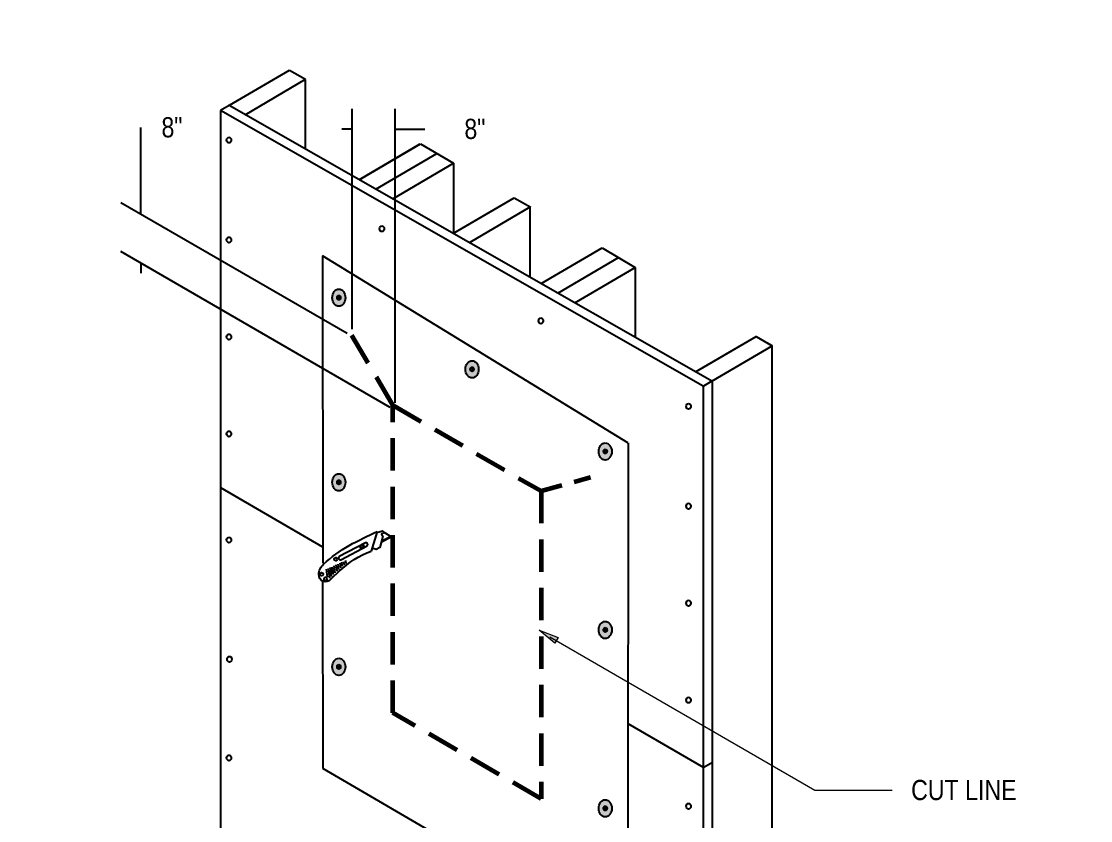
# Model space of a CAD drawing. Header units: inches. Extents: x -24 to 76, y -57 to 19.
# Drawn here: x -7.99 to 0.28, y -2.42 to 3.76 of the extents above; entities that cross this region are included whole.
import ezdxf

# ---------------------------------------------------------------- set-up
doc = ezdxf.new("R2010")
doc.units = ezdxf.units.IN
doc.header["$MEASUREMENT"] = 0
for name, pattern in [('AI-Linetype-13', [1.25, 0.625, -0.125, 0.125, -0.125, 0.125, -0.125]), ('AI-Linetype-14', [1.25, 0.625, -0.125, 0.125, -0.125, 0.125, -0.125]), ('AI-Linetype-15', [0.375, 0.25, -0.125]), ('AI-Linetype-16', [0.25, 0.166667, -0.083333]), ('AI-Linetype-17', [0.375, 0.25, -0.125]), ('AI-Linetype-5', [1.25, 0.625, -0.125, 0.125, -0.125, 0.125, -0.125]), ('AI-Linetype-6', [1.25, 0.625, -0.125, 0.125, -0.125, 0.125, -0.125])]:
    doc.linetypes.add(name, pattern=pattern)
for name, color, linetype, lineweight in [('.ATI-TEXT', 7, 'Continuous', 0), ('G-ANNO-TTLB', 7, 'Continuous', 0), ('TYVEK', 7, 'Continuous', 0), ('WALL SCRATCH', 7, 'Continuous', 0)]:
    doc.layers.add(name, color=color, linetype=linetype, lineweight=lineweight)

# ---------------------------------------------------------------- blocks, each defined once
blk = doc.blocks.new('Block_28')
at = {"layer": 'WALL SCRATCH', "true_color": 0x003b71, "transparency": 33554687}
h = blk.add_hatch(color=156, dxfattribs=at)
h.dxf.hatch_style = 2
edge = h.paths.add_edge_path()
edge.add_ellipse((-5.5394, 0.1997), major_axis=(0, 0.0664), ratio=0.766948, start_angle=0, end_angle=360)
at = {"layer": 'WALL SCRATCH', "color": 18, "lineweight": 25, "true_color": 0x080808}
for p, q in [((-5.553, 0.2001), (-5.5259, 0.2001)), ((-5.5394, 0.2172), (-5.5394, 0.183))]:
    blk.add_line(p, q, dxfattribs=at)
at = {"layer": 'WALL SCRATCH', "color": 8, "lineweight": 25, "true_color": 0x808080}
blk.add_lwpolyline([(-5.5466, 0.2611)], dxfattribs=at)
at = {"layer": 'WALL SCRATCH', "color": 18, "lineweight": 25, "true_color": 0x000000}
blk.add_ellipse((-5.5394, 0.1997), major_axis=(0, 0.0664), ratio=0.766948, dxfattribs=at)
at = {"layer": 'WALL SCRATCH', "color": 18, "lineweight": 25, "true_color": 0x080808}
blk.add_ellipse((-5.5394, 0.2001), major_axis=(0, 0.0171), ratio=0.788846, dxfattribs=at)
blk = doc.blocks.new('Block_29')
at = {"layer": 'WALL SCRATCH', "true_color": 0x003b71, "transparency": 33554687}
h = blk.add_hatch(color=156, dxfattribs=at)
h.dxf.hatch_style = 2
edge = h.paths.add_edge_path()
edge.add_ellipse((-5.5394, 1.6271), major_axis=(0, 0.0664), ratio=0.766948, start_angle=0, end_angle=360)
at = {"layer": 'WALL SCRATCH', "color": 18, "lineweight": 25, "true_color": 0x080808}
blk.add_line((-5.5394, 1.6447), (-5.5394, 1.6104), dxfattribs=at)
at = {"layer": 'WALL SCRATCH', "color": 18, "lineweight": 25, "true_color": 0x000000}
blk.add_ellipse((-5.5394, 1.6271), major_axis=(0, 0.0664), ratio=0.766948, dxfattribs=at)
at = {"layer": 'WALL SCRATCH', "color": 18, "lineweight": 25, "true_color": 0x080808}
blk.add_ellipse((-5.5394, 1.6275), major_axis=(0, 0.0171), ratio=0.788846, dxfattribs=at)
blk = doc.blocks.new('Block_30')
at = {"layer": 'WALL SCRATCH', "true_color": 0x003b71, "transparency": 33554687}
h = blk.add_hatch(color=156, dxfattribs=at)
h.dxf.hatch_style = 2
edge = h.paths.add_edge_path()
edge.add_ellipse((-5.5394, -1.2277), major_axis=(0, 0.0664), ratio=0.766948, start_angle=0, end_angle=360)
at = {"layer": 'WALL SCRATCH', "color": 18, "lineweight": 25, "true_color": 0x080808}
for p, q in [((-5.553, -1.2273), (-5.5259, -1.2273)), ((-5.5394, -1.2102), (-5.5394, -1.2444))]:
    blk.add_line(p, q, dxfattribs=at)
at = {"layer": 'WALL SCRATCH', "color": 8, "lineweight": 25, "true_color": 0x808080}
blk.add_lwpolyline([(-5.5466, -1.2987)], dxfattribs=at)
at = {"layer": 'WALL SCRATCH', "color": 18, "lineweight": 25, "true_color": 0x000000}
blk.add_ellipse((-5.5394, -1.2277), major_axis=(0, 0.0664), ratio=0.766948, dxfattribs=at)
at = {"layer": 'WALL SCRATCH', "color": 18, "lineweight": 25, "true_color": 0x080808}
blk.add_ellipse((-5.5394, -1.2273), major_axis=(0, 0.0171), ratio=0.788846, dxfattribs=at)
blk = doc.blocks.new('Block_27')
at = {"layer": 'WALL SCRATCH'}
for name in ['Block_29', 'Block_28', 'Block_30']:
    blk.add_blockref(name, (0, 0), dxfattribs=at)
blk = doc.blocks.new('Block_32')
at = {"layer": 'WALL SCRATCH', "true_color": 0x003b71, "transparency": 33554687}
h = blk.add_hatch(color=156, dxfattribs=at)
h.dxf.hatch_style = 2
edge = h.paths.add_edge_path()
edge.add_ellipse((-3.4786, -0.9421), major_axis=(0, 0.0664), ratio=0.766948, start_angle=0, end_angle=360)
at = {"layer": 'WALL SCRATCH', "color": 18, "lineweight": 25, "true_color": 0x080808}
for p, q in [((-3.4921, -0.9417), (-3.4651, -0.9417)), ((-3.4786, -0.9245), (-3.4786, -0.9588))]:
    blk.add_line(p, q, dxfattribs=at)
at = {"layer": 'WALL SCRATCH', "color": 8, "lineweight": 25, "true_color": 0x808080}
blk.add_lwpolyline([(-3.4857, -0.8807)], dxfattribs=at)
at = {"layer": 'WALL SCRATCH', "color": 18, "lineweight": 25, "true_color": 0x000000}
blk.add_ellipse((-3.4786, -0.9421), major_axis=(0, 0.0664), ratio=0.766948, dxfattribs=at)
at = {"layer": 'WALL SCRATCH', "color": 18, "lineweight": 25, "true_color": 0x080808}
blk.add_ellipse((-3.4786, -0.9417), major_axis=(0, 0.0171), ratio=0.788846, dxfattribs=at)
blk = doc.blocks.new('Block_33')
at = {"layer": 'WALL SCRATCH', "true_color": 0x003b71, "transparency": 33554687}
h = blk.add_hatch(color=156, dxfattribs=at)
h.dxf.hatch_style = 2
edge = h.paths.add_edge_path()
edge.add_ellipse((-3.4786, 0.438), major_axis=(0, 0.0664), ratio=0.766948, start_angle=0, end_angle=360)
at = {"layer": 'WALL SCRATCH', "color": 18, "lineweight": 25, "true_color": 0x080808}
blk.add_line((-3.4786, 0.4556), (-3.4786, 0.4213), dxfattribs=at)
at = {"layer": 'WALL SCRATCH', "color": 18, "lineweight": 25, "true_color": 0x000000}
blk.add_ellipse((-3.4786, 0.438), major_axis=(0, 0.0664), ratio=0.766948, dxfattribs=at)
at = {"layer": 'WALL SCRATCH', "color": 18, "lineweight": 25, "true_color": 0x080808}
blk.add_ellipse((-3.4786, 0.4385), major_axis=(0, 0.0171), ratio=0.788846, dxfattribs=at)
blk = doc.blocks.new('Block_34')
at = {"layer": 'WALL SCRATCH', "true_color": 0x003b71, "transparency": 33554687}
h = blk.add_hatch(color=156, dxfattribs=at)
h.dxf.hatch_style = 2
edge = h.paths.add_edge_path()
edge.add_ellipse((-3.4786, -2.3222), major_axis=(0, 0.0664), ratio=0.766948, start_angle=0, end_angle=360)
at = {"layer": 'WALL SCRATCH', "color": 18, "lineweight": 25, "true_color": 0x080808}
for p, q in [((-3.4786, -2.3046), (-3.4786, -2.3389)), ((-3.4921, -2.3218), (-3.4651, -2.3218))]:
    blk.add_line(p, q, dxfattribs=at)
at = {"layer": 'WALL SCRATCH', "color": 8, "lineweight": 25, "true_color": 0x808080}
blk.add_lwpolyline([(-3.4857, -2.3932)], dxfattribs=at)
at = {"layer": 'WALL SCRATCH', "color": 18, "lineweight": 25, "true_color": 0x000000}
blk.add_ellipse((-3.4786, -2.3222), major_axis=(0, 0.0664), ratio=0.766948, dxfattribs=at)
at = {"layer": 'WALL SCRATCH', "color": 18, "lineweight": 25, "true_color": 0x080808}
blk.add_ellipse((-3.4786, -2.3218), major_axis=(0, 0.0171), ratio=0.788846, dxfattribs=at)
blk = doc.blocks.new('Block_31')
at = {"layer": 'WALL SCRATCH'}
for name in ['Block_33', 'Block_32', 'Block_34']:
    blk.add_blockref(name, (0, 0), dxfattribs=at)
blk = doc.blocks.new('Block_35')
at = {"layer": 'WALL SCRATCH', "true_color": 0x003b71, "transparency": 33554687}
h = blk.add_hatch(color=156, dxfattribs=at)
h.dxf.hatch_style = 2
edge = h.paths.add_edge_path()
edge.add_ellipse((-4.509, 1.0737), major_axis=(0, 0.0664), ratio=0.766948, start_angle=0, end_angle=360)
at = {"layer": 'WALL SCRATCH', "color": 18, "lineweight": 25, "true_color": 0x080808}
blk.add_line((-4.509, 1.0913), (-4.509, 1.057), dxfattribs=at)
at = {"layer": 'WALL SCRATCH', "color": 18, "lineweight": 25, "true_color": 0x000000}
blk.add_ellipse((-4.509, 1.0737), major_axis=(0, 0.0664), ratio=0.766948, dxfattribs=at)
at = {"layer": 'WALL SCRATCH', "color": 18, "lineweight": 25, "true_color": 0x080808}
blk.add_ellipse((-4.509, 1.0741), major_axis=(0, 0.0171), ratio=0.788846, dxfattribs=at)
blk = doc.blocks.new('Block_26')
at = {"layer": 'WALL SCRATCH'}
for name in ['Block_27', 'Block_35', 'Block_31']:
    blk.add_blockref(name, (0, 0), dxfattribs=at)
blk = doc.blocks.new('Block_565')
at = {"layer": '.ATI-TEXT', "true_color": 0x000000, "transparency": 33554687}
h = blk.add_hatch(color=18, dxfattribs=at)
h.dxf.hatch_style = 2
h.paths.add_polyline_path([(-3.8689, -1.0453), (-3.9911, -0.9445), (-3.8428, -1.0003)])
at = {"layer": '.ATI-TEXT', "color": 18, "lineweight": 0, "true_color": 0x000000}
for p, q in [((-3.9076, -0.9949), (-1.8586, -2.1809)), ((-1.8586, -2.1809), (-1.2606, -2.1809))]:
    blk.add_line(p, q, dxfattribs=at)
at = {"layer": '.ATI-TEXT'}
blk.add_lwpolyline([(-3.8689, -1.0453), (-3.9911, -0.9445), (-3.8428, -1.0003), (-3.8428, -1.0003)], close=True, dxfattribs=at)
at = {"layer": '.ATI-TEXT', "insert": (-1.1129, -2.2605), "char_height": 0.2, "attachment_point": 7}
blk.add_mtext('\\C18;\\c0;\\FArial Narrow|b0|i0|c1;\\H0.156250;\\W1.000000;CUT LINE', dxfattribs=at)

msp = doc.modelspace()

# ---------------------------------------------------------------- hatches: boundary and pattern name
at = {"layer": 'G-ANNO-TTLB', "true_color": 0xff00ff, "transparency": 33554687}
h = msp.add_hatch(color=6, dxfattribs=at)
edge = h.paths.add_edge_path()
edge.add_spline(control_points=[(19.9156, -15.0652), (19.9156, -15.0652), (-20.7721, -15.0652), (-20.7721, -15.0652), (-20.7721, -15.0652), (-20.7721, 19.0598), (-20.7721, 19.0598), (-20.7721, 19.0598), (19.9156, 19.0598), (19.9156, 19.0598), (19.9156, 19.0598), (19.9156, -15.0652), (19.9156, -15.0652)], knot_values=[0, 0, 0, 0, 1, 1, 1, 2, 2, 2, 3, 3, 3, 4, 4, 4, 4], degree=3, periodic=0)
edge = h.paths.add_edge_path()
edge.add_spline(control_points=[(-20.6471, 18.9348), (-20.6471, 18.9348), (-20.6471, -14.9402), (-20.6471, -14.9402), (-20.6471, -14.9402), (19.7906, -14.9402), (19.7906, -14.9402), (19.7906, -14.9402), (19.7906, 18.9348), (19.7906, 18.9348), (19.7906, 18.9348), (-20.6471, 18.9348), (-20.6471, 18.9348)], knot_values=[0, 0, 0, 0, 1, 1, 1, 2, 2, 2, 3, 3, 3, 4, 4, 4, 4], degree=3, periodic=0)
edge.add_line((-20.6471, 18.9348), (-20.6471, 18.9348))

# ---------------------------------------------------------------- linework, layer by layer
at = {"layer": 'G-ANNO-TTLB'}
for points in [[(19.9156, -15.0652), (19.9156, -15.0652), (-20.7721, -15.0652), (-20.7721, -15.0652), (-20.7721, -15.0652), (-20.7721, 19.0598), (-20.7721, 19.0598), (-20.7721, 19.0598), (19.9156, 19.0598), (19.9156, 19.0598), (19.9156, 19.0598), (19.9156, -15.0652), (19.9156, -15.0652)], [(-20.6471, 18.9348), (-20.6471, 18.9348), (-20.6471, -14.9402), (-20.6471, -14.9402), (-20.6471, -14.9402), (19.7906, -14.9402), (19.7906, -14.9402), (19.7906, -14.9402), (19.7906, 18.9348), (19.7906, 18.9348), (19.7906, 18.9348), (-20.6471, 18.9348), (-20.6471, 18.9348)]]:
    msp.add_open_spline(points, degree=3, knots=[0, 0, 0, 0, 1, 1, 1, 2, 2, 2, 3, 3, 3, 4, 4, 4, 4], dxfattribs=at)
at = {"layer": 'TYVEK', "color": 33, "lineweight": 25, "true_color": 0xcc9966}
for p, q in [((-6.3847, 3.1165), (-5.9207, 3.3883)), ((-6.3847, 3.1165), (-5.9207, 3.3883)), ((-6.2633, 3.0428), (-5.7961, 3.3163)), ((-5.9207, 3.3883), (-5.7961, 3.3163)), ((-5.7963, 2.7765), (-5.7963, 3.3145)), ((-6.3882, 3.1145), (-6.3918, 3.1165)), ((-5.3826, 2.5402), (-4.9078, 2.8182)), ((-5.3791, 2.5423), (-4.9151, 2.814)), ((-4.9078, 2.8182), (-4.6515, 2.6675)), ((-5.2536, 2.4666), (-4.7807, 2.7435)), ((-5.1225, 2.3917), (-4.6515, 2.6675)), ((-4.6515, 2.6673), (-4.6515, 2.1268)), ((-4.6474, 2.1287), (-4.1834, 2.4005)), ((-4.1834, 2.4005), (-4.0555, 2.3271)), ((-4.5231, 2.0574), (-4.059, 2.3292)), ((-4.0588, 1.79), (-4.059, 2.3291)), ((-3.9744, 1.7362), (-3.5032, 2.0121)), ((-3.5032, 2.0121), (-3.2468, 1.8614)), ((-3.8454, 1.6625), (-3.3761, 1.9374)), ((-3.7143, 1.5876), (-3.2468, 1.8614)), ((-3.2468, 1.8612), (-3.2468, 1.3207)), ((-2.7765, 1.0565), (-2.3125, 1.3282)), ((-2.3125, 1.3282), (-2.1879, 1.2562)), ((-2.6551, 0.9828), (-2.1879, 1.2562)), ((-2.1881, -4.6394), (-2.1881, 1.2545))]:
    msp.add_line(p, q, dxfattribs=at)
at = {"layer": 'TYVEK', "color": 1, "lineweight": 25, "true_color": 0xff0000}
for p, q in [((-5.4367, 1.3846), (-5.4367, 3.0868)), ((-5.1035, 0.8147), (-5.1035, 3.0868)), ((-7.0695, 2.2719), (-7.0695, 2.943)), ((-5.4367, 2.9306), (-5.5148, 2.9306)), ((-5.1035, 2.9306), (-4.8735, 2.9306)), ((-5.4747, 1.3493), (-7.2257, 2.3622)), ((-5.1416, 0.7794), (-7.2257, 1.985)), ((-7.0695, 1.8947), (-7.0695, 1.8165))]:
    msp.add_line(p, q, dxfattribs=at)
at = {"layer": 'TYVEK', "color": 18, "linetype": 'AI-Linetype-17', "lineweight": 60, "true_color": 0x000000}
msp.add_line((-5.1225, 0.7962), (-5.4441, 1.3464), dxfattribs=at)
at = {"layer": 'TYVEK', "color": 18, "linetype": 'AI-Linetype-16', "lineweight": 60, "true_color": 0x000000}
msp.add_line((-3.9755, 0.1327), (-3.594, 0.2392), dxfattribs=at)
at = {"layer": 'TYVEK', "color": 18, "lineweight": 25, "true_color": 0x000000}
for p, q in [((-5.2428, -0.1799), (-5.2889, -0.3329)), ((-5.1374, -0.2187), (-5.2095, -0.2575)), ((-5.5025, -0.412), (-5.4988, -0.4385)), ((-5.4876, -0.4052), (-5.4844, -0.428)), ((-5.6369, -0.4734), (-5.6284, -0.5344)), ((-5.622, -0.4666), (-5.6116, -0.5411)), ((-5.607, -0.4598), (-5.5975, -0.5277)), ((-5.536, -0.4883), (-5.6003, -0.55)), ((-5.5921, -0.4529), (-5.5835, -0.5144)), ((-5.5772, -0.4461), (-5.5695, -0.501)), ((-5.5622, -0.4393), (-5.5555, -0.4876)), ((-5.5473, -0.4325), (-5.5415, -0.4742)), ((-5.5324, -0.4257), (-5.5275, -0.4609)), ((-5.5174, -0.4188), (-5.5132, -0.449))]:
    msp.add_line(p, q, dxfattribs=at)
at = {"layer": 'TYVEK', "color": 33, "lineweight": 25, "true_color": 0xcc9966}
msp.add_lwpolyline([(-2.655, 0.9827), (-2.78, 1.0544), (-2.3127, 1.3281), (-2.1877, 1.2564)], dxfattribs=at)
at = {"layer": 'TYVEK', "color": 1, "lineweight": 60, "true_color": 0xff0000}
for points in [[(-5.1238, 0.7982)], [(-3.594, 0.2392)], [(-3.9778, 0.136)]]:
    msp.add_lwpolyline(points, dxfattribs=at)
at = {"layer": 'TYVEK', "color": 247, "linetype": 'AI-Linetype-13', "lineweight": 25, "true_color": 0x7f3f4f}
msp.add_lwpolyline([(-5.1225, 0.7962)], dxfattribs=at)
at = {"layer": 'TYVEK', "color": 18, "linetype": 'AI-Linetype-15', "lineweight": 60, "true_color": 0x000000}
msp.add_lwpolyline([(-5.1225, 0.7962), (-3.9755, 0.1327), (-3.9755, -2.2477), (-5.1225, -1.5842)], close=True, dxfattribs=at)
at = {"layer": 'TYVEK', "color": 247, "linetype": 'AI-Linetype-5', "lineweight": 25, "true_color": 0x7f3f4f}
msp.add_lwpolyline([(-3.9639, 0.124)], dxfattribs=at)
at = {"layer": 'TYVEK', "color": 18, "lineweight": 25, "true_color": 0x000000}
for points in [[(-5.2452, -0.1877), (-5.2018, -0.1762), (-5.1901, -0.1848), (-5.1906, -0.191), (-5.2098, -0.2005), (-5.1994, -0.2176), (-5.2214, -0.3043), (-5.2497, -0.3188), (-5.2747, -0.313), (-5.2799, -0.3032)], [(-5.1902, -0.1868), (-5.131, -0.2226), (-5.2118, -0.2666)]]:
    msp.add_lwpolyline(points, dxfattribs=at)
msp.add_lwpolyline([(-5.3497, -0.2839), (-5.3757, -0.2977), (-5.3691, -0.31), (-5.3432, -0.2963)], close=True, dxfattribs=at)
at = {"layer": 'TYVEK', "color": 247, "linetype": 'AI-Linetype-14', "lineweight": 25, "true_color": 0x7f3f4f}
msp.add_lwpolyline([(-5.1225, -1.5842)], dxfattribs=at)
at = {"layer": 'TYVEK', "color": 247, "linetype": 'AI-Linetype-6', "lineweight": 25, "true_color": 0x7f3f4f}
msp.add_lwpolyline([(-3.9755, -2.2477)], dxfattribs=at)
at = {"layer": 'TYVEK', "color": 18, "lineweight": 25, "true_color": 0x000000}
for centre, radius in [((-5.5637, -0.395), 0.0122), ((-5.6727, -0.5117), 0.0132), ((-5.6422, -0.5474), 0.0125)]:
    msp.add_circle(centre, radius, dxfattribs=at)
for points in [[(-5.4593, -0.2891), (-5.388, -0.2512), (-5.3158, -0.2147), (-5.2428, -0.1799)], [(-5.6569, -0.4347), (-5.5975, -0.378), (-5.5311, -0.3291), (-5.4593, -0.2891)], [(-5.536, -0.4883), (-5.465, -0.4202), (-5.3809, -0.3673), (-5.2889, -0.3329)], [(-5.694, -0.5135), (-5.6931, -0.4832), (-5.6797, -0.4546), (-5.6569, -0.4347)], [(-5.662, -0.5672), (-5.6816, -0.5564), (-5.6939, -0.5358), (-5.694, -0.5135)], [(-5.6003, -0.55), (-5.615, -0.5685), (-5.6399, -0.5754), (-5.662, -0.5672)]]:
    msp.add_open_spline(points, degree=3, dxfattribs=at)
msp.add_open_spline([(-5.3199, -0.2927), (-5.3199, -0.2927), (-5.5233, -0.4003), (-5.5233, -0.4003), (-5.5285, -0.4015), (-5.5339, -0.3998), (-5.5375, -0.3959), (-5.5431, -0.3899), (-5.5428, -0.3805), (-5.5367, -0.3749), (-5.5367, -0.3749), (-5.3333, -0.2673), (-5.3333, -0.2673), (-5.3285, -0.2665), (-5.3236, -0.268), (-5.3201, -0.2714), (-5.3142, -0.2772), (-5.3141, -0.2868), (-5.3199, -0.2927)], degree=3, knots=[0, 0, 0, 0, 1, 1, 1, 2, 2, 2, 3, 3, 3, 4, 4, 4, 5, 5, 5, 6, 6, 6, 6], dxfattribs=at)
at = {"layer": 'WALL SCRATCH', "color": 2, "lineweight": 25, "true_color": 0xffff00}
for p, q in [((-6.3882, 3.1145), (-6.455, 3.0758)), ((-6.455, 3.0758), (-6.455, -2.7886)), ((-2.7218, 0.9441), (-6.455, 3.0758)), ((-2.6505, 0.9792), (-6.3882, 3.1145)), ((-2.7218, 0.9441), (-2.7218, -4.9498)), ((-2.6546, 0.9815), (-2.7193, 0.9441)), ((-2.6505, -4.9098), (-2.6505, 0.9792)), ((-6.455, 0.1584), (-5.6647, -0.2992)), ((-3.303, -1.6664), (-2.7218, -2.0029)), ((-2.6505, -1.9677), (-2.7173, -2.0064))]:
    msp.add_line(p, q, dxfattribs=at)
at = {"layer": 'WALL SCRATCH', "color": 18, "lineweight": 25, "true_color": 0x000000}
for p, q in [((-3.303, 0.5056), (-5.6647, 1.952)), ((-5.6647, 1.952), (-5.6628, -0.4257)), ((-3.3011, 0.5044), (-3.3045, -3.3826)), ((-5.6647, -0.5585), (-5.6628, -2.0111)), ((-5.6647, -2.0111), (-3.3135, -3.3826))]:
    msp.add_line(p, q, dxfattribs=at)
at = {"layer": 'WALL SCRATCH', "color": 8, "lineweight": 25, "true_color": 0x808080}
for points in [[(-5.1231, 1.9211)], [(-5.5941, 0.2459)], [(-5.5941, 0.2459)], [(-5.6041, -1.3435)], [(-5.6041, -1.3435)]]:
    msp.add_lwpolyline(points, dxfattribs=at)
at = {"layer": 'WALL SCRATCH', "color": 252, "lineweight": 25, "true_color": 0x848484}
msp.add_lwpolyline([(-5.1231, 1.8722)], dxfattribs=at)
msp.add_lwpolyline([(-5.1231, 1.8722)], dxfattribs=at)
at = {"layer": 'WALL SCRATCH', "color": 1, "lineweight": 25, "true_color": 0xff0000}
for points in [[(-5.6647, -1.8815)], [(-5.1529, -2.1869)]]:
    msp.add_lwpolyline(points, dxfattribs=at)
at = {"layer": 'WALL SCRATCH', "color": 252, "lineweight": 25, "true_color": 0x848484}
for centre in [(-6.3888, 2.8464), (-5.2056, 2.1608), (-6.3888, 2.0742), (-3.9759, 1.4484), (-6.3888, 1.3242), (-2.8345, 0.7871), (-6.3888, 0.5742), (-2.8345, 0.0149), (-6.3888, -0.2464), (-2.8345, -0.7351), (-6.3858, -1.169), (-2.8345, -1.4851), (-6.3888, -1.9321), (-2.8345, -2.3057)]:
    msp.add_ellipse(centre, major_axis=(0, 0.0221), ratio=0.812499, dxfattribs=at)

# ---------------------------------------------------------------- block references
at = {"layer": '.ATI-TEXT'}
msp.add_blockref('Block_565', (0, 0), dxfattribs=at)
at = {"layer": 'WALL SCRATCH'}
msp.add_blockref('Block_26', (0, 0), dxfattribs=at)

# ---------------------------------------------------------------- texts
at = {"layer": 'TYVEK', "char_height": 0.2, "attachment_point": 7, "rotation": 0.99986}
for insert in [(-6.9096, 2.8643), (-4.5668, 2.8519)]:
    msp.add_mtext('\\C1;\\c255;\\FArial Narrow|b0|i0|c1;\\H0.156250;\\W1.000002;8"', dxfattribs=dict(at, insert=insert))

doc.saveas('drawing.dxf')
